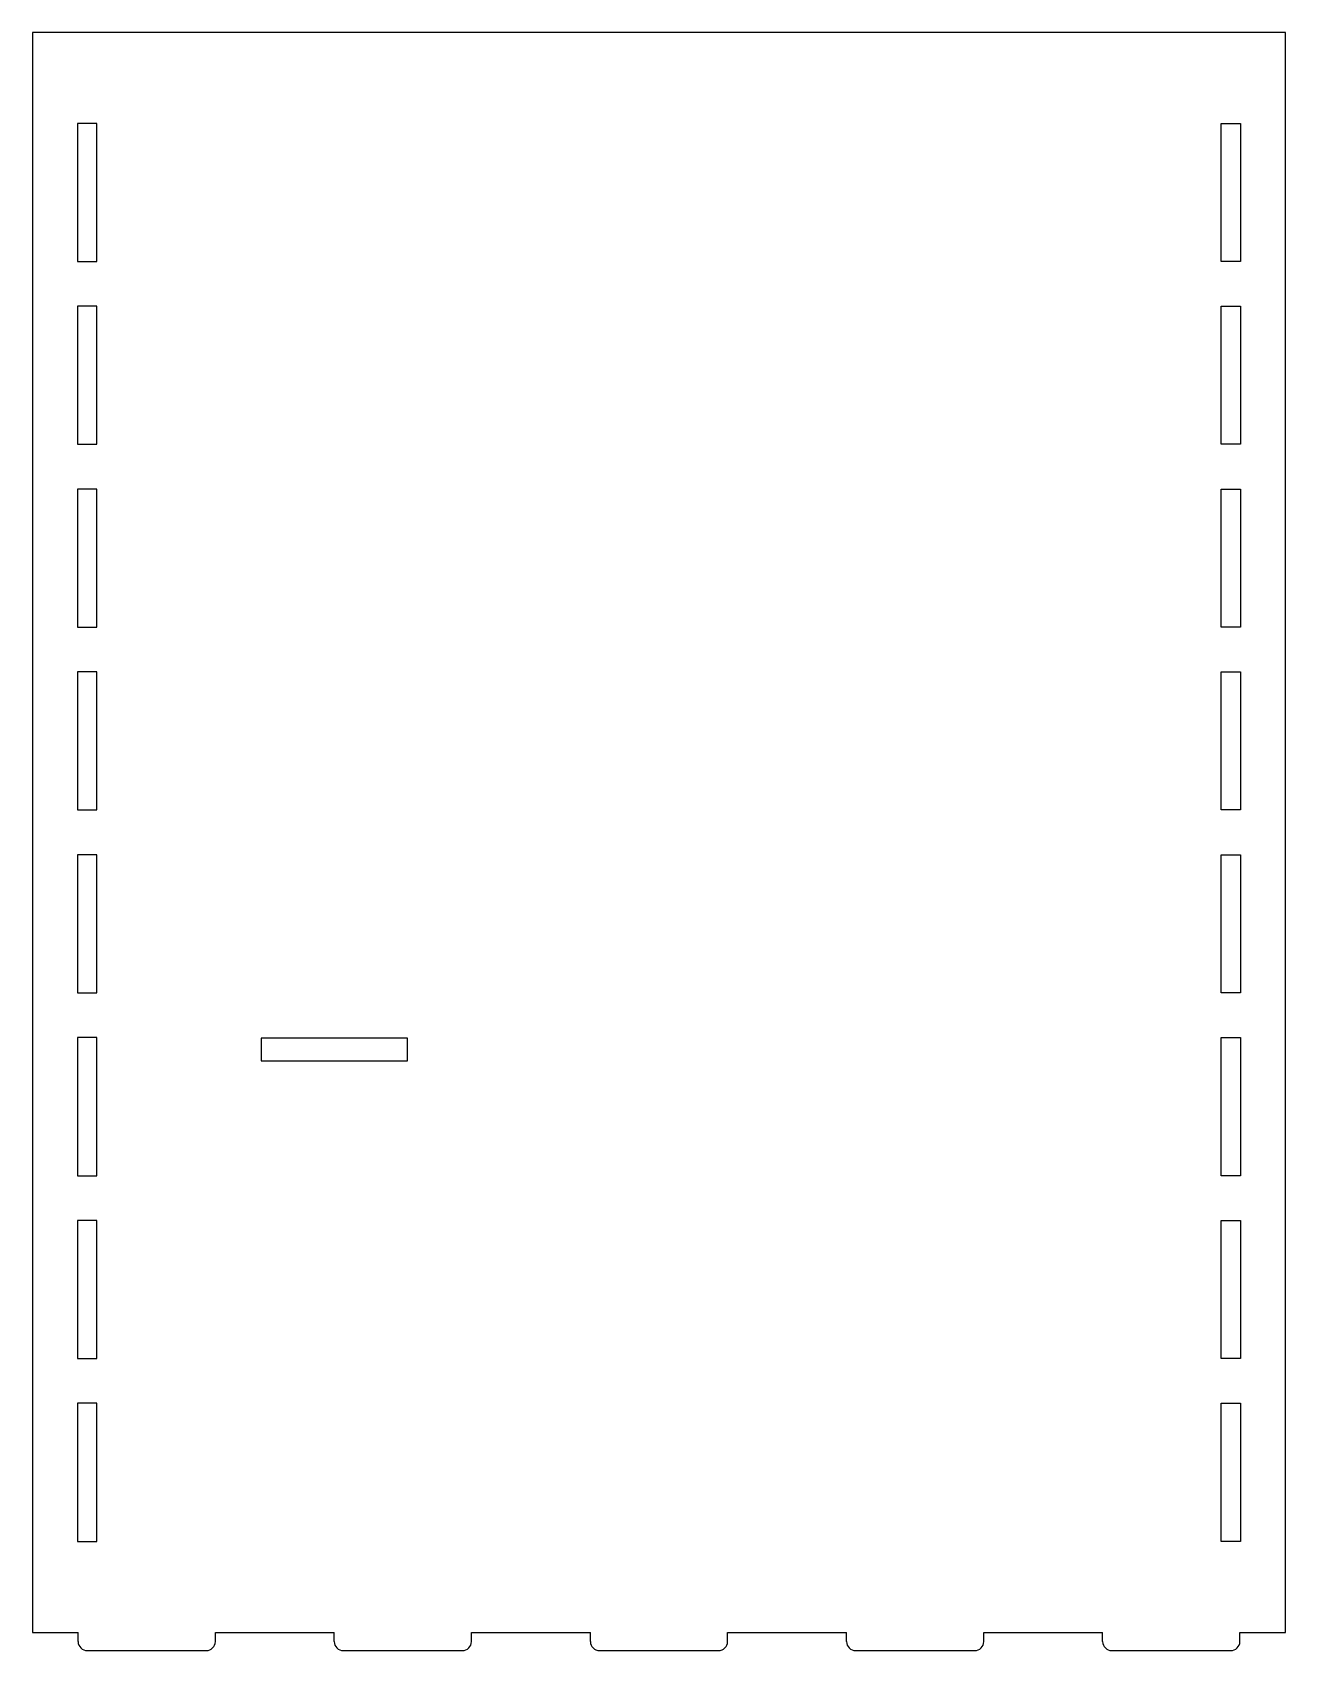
# Model space of a CAD drawing. Header units: millimetres. Extents: x -14 to 260, y -179 to 175.
import ezdxf

# ---------------------------------------------------------------- set-up
doc = ezdxf.new("R2010")
doc.units = ezdxf.units.MM

msp = doc.modelspace()

# ---------------------------------------------------------------- linework, layer by layer
at = {"color": 7, "linetype": 'Continuous', "lineweight": 25}
for p, q in [((260, 175), (-14, 175)), ((-14, 175), (-14, -175)), ((260, -175), (260, 175)), ((-4.1, 155.1), (-4.1, 124.9)), ((0.1, 155.1), (-4.1, 155.1)), ((0.1, 124.9), (0.1, 155.1)), ((245.9, 124.9), (245.9, 155.1)), ((245.9, 155.1), (250.1, 155.1)), ((250.1, 155.1), (250.1, 124.9)), ((-4.1, 124.9), (0.1, 124.9)), ((250.1, 124.9), (245.9, 124.9)), ((-4.1, 115.1), (-4.1, 84.9)), ((0.1, 115.1), (-4.1, 115.1)), ((0.1, 84.9), (0.1, 115.1)), ((245.9, 84.9), (245.9, 115.1)), ((245.9, 115.1), (250.1, 115.1)), ((250.1, 115.1), (250.1, 84.9)), ((-4.1, 84.9), (0.1, 84.9)), ((250.1, 84.9), (245.9, 84.9)), ((-4.1, 75.1), (-4.1, 44.9)), ((0.1, 75.1), (-4.1, 75.1)), ((0.1, 44.9), (0.1, 75.1)), ((245.9, 44.9), (245.9, 75.1)), ((245.9, 75.1), (250.1, 75.1)), ((250.1, 75.1), (250.1, 44.9)), ((-4.1, 44.9), (0.1, 44.9)), ((250.1, 44.9), (245.9, 44.9)), ((-4.1, 35.1), (-4.1, 4.9)), ((0.1, 35.1), (-4.1, 35.1)), ((0.1, 4.9), (0.1, 35.1)), ((245.9, 4.9), (245.9, 35.1)), ((245.9, 35.1), (250.1, 35.1)), ((250.1, 35.1), (250.1, 4.9)), ((-4.1, 4.9), (0.1, 4.9)), ((250.1, 4.9), (245.9, 4.9)), ((-4.1, -4.9), (-4.1, -35.1)), ((0.1, -4.9), (-4.1, -4.9)), ((0.1, -35.1), (0.1, -4.9)), ((245.9, -35.1), (245.9, -4.9)), ((245.9, -4.9), (250.1, -4.9)), ((250.1, -4.9), (250.1, -35.1)), ((-4.1, -35.1), (0.1, -35.1)), ((250.1, -35.1), (245.9, -35.1)), ((-4.1, -44.9), (-4.1, -75.1)), ((0.1, -44.9), (-4.1, -44.9)), ((0.1, -75.1), (0.1, -44.9)), ((36, -45), (36, -50)), ((68, -45), (36, -45)), ((68, -50), (68, -45)), ((245.9, -75.1), (245.9, -44.9)), ((245.9, -44.9), (250.1, -44.9)), ((250.1, -44.9), (250.1, -75.1)), ((36, -50), (68, -50)), ((-4.1, -75.1), (0.1, -75.1)), ((250.1, -75.1), (245.9, -75.1)), ((-4.1, -84.9), (-4.1, -115.1)), ((0.1, -84.9), (-4.1, -84.9)), ((0.1, -115.1), (0.1, -84.9)), ((245.9, -115.1), (245.9, -84.9)), ((245.9, -84.9), (250.1, -84.9)), ((250.1, -84.9), (250.1, -115.1)), ((-4.1, -115.1), (0.1, -115.1)), ((250.1, -115.1), (245.9, -115.1)), ((-4.1, -124.9), (-4.1, -155.1)), ((0.1, -124.9), (-4.1, -124.9)), ((0.1, -155.1), (0.1, -124.9)), ((245.9, -155.1), (245.9, -124.9)), ((245.9, -124.9), (250.1, -124.9)), ((250.1, -124.9), (250.1, -155.1)), ((-4.1, -155.1), (0.1, -155.1)), ((250.1, -155.1), (245.9, -155.1)), ((-14, -175), (-4, -175)), ((-4, -177), (-4, -175)), ((26, -177), (26, -175)), ((26, -175), (52, -175)), ((52, -177), (52, -175)), ((82, -177), (82, -175)), ((82, -175), (108, -175)), ((108, -177), (108, -175)), ((138, -177), (138, -175)), ((138, -175), (164, -175)), ((164, -177), (164, -175)), ((194, -177), (194, -175)), ((194, -175), (220, -175)), ((220, -177), (220, -175)), ((250, -177), (250, -175)), ((250, -175), (260, -175)), ((-2, -179), (24, -179)), ((54, -179), (80, -179)), ((110, -179), (136, -179)), ((166, -179), (192, -179)), ((222, -179), (248, -179))]:
    msp.add_line(p, q, dxfattribs=at)
for centre, start, end in [((-2, -177), 180, 270), ((24, -177), 270, 0), ((54, -177), 180, 270), ((80, -177), 270, 0), ((110, -177), 180, 270), ((136, -177), 270, 0), ((166, -177), 180, 270), ((192, -177), 270, 0), ((222, -177), 180, 270), ((248, -177), 270, 0)]:
    msp.add_arc(centre, 2, start, end, dxfattribs=at)

doc.saveas('drawing.dxf')
